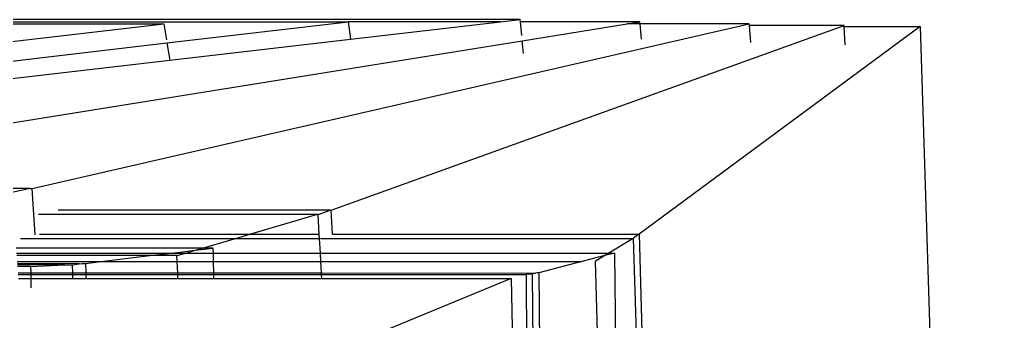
# Model space of a CAD drawing. Extents: x -24961 to 905641, y -154323 to 635957.
# Drawn here: x 395796.9 to 395831.89, y -131185.07 to -131174.27 of the extents above; entities that cross this region are included whole.
import ezdxf

# ---------------------------------------------------------------- set-up
doc = ezdxf.new("R2010")
doc.units = 0
doc.header["$LTSCALE"] = 1000
doc.header["$MEASUREMENT"] = 0

msp = doc.modelspace()

# ---------------------------------------------------------------- linework, layer by layer
for p, q in [((395814.795, -131174.268), (395791.162, -131174.268)), ((395791.162, -131174.35), (395808.646, -131174.35)), ((395802.168, -131175.104), (395808.646, -131174.35)), ((395808.646, -131174.35), (395808.728, -131174.974)), ((395814.096, -131174.35), (395808.646, -131174.35)), ((395808.728, -131174.974), (395814.096, -131174.35)), ((395814.096, -131174.35), (395814.795, -131174.268)), ((395814.803, -131174.35), (395814.795, -131174.268)), ((395819.074, -131174.35), (395814.803, -131174.35)), ((395814.851, -131174.835), (395814.803, -131174.35)), ((395818.617, -131174.423), (395819.074, -131174.35)), ((395819.081, -131174.423), (395819.074, -131174.35)), ((395784.391, -131174.423), (395802.06, -131174.423)), ((395795.418, -131175.198), (395802.06, -131174.423)), ((395797.348, -131180.309), (395822.982, -131174.423)), ((395802.06, -131174.423), (395802.15, -131174.988)), ((395808.043, -131181.086), (395826.374, -131174.481)), ((395814.87, -131175.024), (395818.617, -131174.423)), ((395819.081, -131174.423), (395818.617, -131174.423)), ((395829.092, -131174.519), (395819.051, -131181.944)), ((395822.982, -131174.423), (395819.081, -131174.423)), ((395819.134, -131174.974), (395819.081, -131174.423)), ((395822.987, -131174.481), (395822.982, -131174.423)), ((395826.374, -131174.481), (395822.987, -131174.481)), ((395823.036, -131175.089), (395822.987, -131174.481)), ((395826.376, -131174.519), (395826.374, -131174.481)), ((395826.376, -131174.519), (395829.092, -131174.519)), ((395826.414, -131175.172), (395826.376, -131174.519)), ((395829.092, -131174.519), (395831.887, -131264.693)), ((395786.612, -131179.572), (395814.87, -131175.024)), ((395802.267, -131175.725), (395808.728, -131174.974)), ((395814.916, -131175.48), (395814.87, -131175.024)), ((395795.541, -131175.876), (395802.168, -131175.104)), ((395802.168, -131175.104), (395802.267, -131175.725)), ((395795.653, -131176.492), (395802.267, -131175.725)), ((395797.274, -131180.309), (395786.666, -131180.309)), ((395797.274, -131180.309), (395796.619, -131180.459)), ((395797.274, -131180.309), (395797.348, -131180.309)), ((395797.455, -131181.968), (395797.348, -131180.309)), ((395807.519, -131181.24), (395797.582, -131181.24)), ((395808, -131181.086), (395798.284, -131181.086)), ((395805.128, -131181.944), (395807.519, -131181.24)), ((395807.571, -131181.24), (395807.519, -131181.24)), ((395807.571, -131181.24), (395808, -131181.086)), ((395807.612, -131181.944), (395807.571, -131181.24)), ((395808, -131181.086), (395808.043, -131181.086)), ((395808.084, -131181.938), (395808.043, -131181.086)), ((395797.61, -131181.944), (395805.128, -131181.944)), ((395804.619, -131182.094), (395805.128, -131181.944)), ((395805.128, -131181.944), (395807.612, -131181.944)), ((395807.621, -131182.094), (395807.612, -131181.944)), ((395808.084, -131181.938), (395819.051, -131181.944)), ((395818.941, -131182.013), (395818.83, -131182.094)), ((395819.051, -131181.944), (395818.941, -131182.013)), ((395819.051, -131181.944), (395820.228, -131227.181)), ((395796.935, -131182.094), (395804.619, -131182.094)), ((395803.434, -131182.443), (395804.619, -131182.094)), ((395804.619, -131182.094), (395807.621, -131182.094)), ((395807.652, -131182.618), (395807.621, -131182.094)), ((395807.661, -131182.094), (395818.83, -131182.094)), ((395818.83, -131182.094), (395817.963, -131182.618)), ((395818.83, -131182.094), (395820.228, -131227.181)), ((395803.434, -131182.443), (395796.779, -131182.443)), ((395796.793, -131182.618), (395802.345, -131182.618)), ((395801.553, -131182.712), (395796.801, -131182.712)), ((395799.809, -131182.918), (395801.553, -131182.712)), ((395801.553, -131182.712), (395802.345, -131182.618)), ((395802.523, -131182.712), (395801.553, -131182.712)), ((395802.345, -131182.618), (395803.172, -131182.52)), ((395802.345, -131182.618), (395802.84, -131182.618)), ((395802.523, -131182.712), (395802.84, -131182.618)), ((395802.532, -131182.918), (395802.523, -131182.712)), ((395802.84, -131182.618), (395803.172, -131182.52)), ((395802.84, -131182.618), (395803.829, -131182.618)), ((395803.172, -131182.52), (395803.434, -131182.443)), ((395803.172, -131182.52), (395803.826, -131182.443)), ((395803.826, -131182.443), (395803.434, -131182.443)), ((395803.829, -131182.618), (395803.826, -131182.443)), ((395803.835, -131182.918), (395803.829, -131182.618)), ((395803.829, -131182.618), (395807.652, -131182.618)), ((395807.67, -131182.918), (395807.652, -131182.618)), ((395807.652, -131182.618), (395817.963, -131182.618)), ((395817.821, -131182.706), (395816.997, -131182.918)), ((395817.821, -131182.706), (395817.479, -131182.918)), ((395817.963, -131182.618), (395817.821, -131182.706)), ((395818.164, -131182.618), (395817.821, -131182.706)), ((395817.963, -131182.618), (395818.164, -131182.618)), ((395818.164, -131182.618), (395818.655, -131228.155)), ((395796.818, -131182.918), (395799.809, -131182.918)), ((395799.034, -131183.009), (395796.824, -131182.997)), ((395798.502, -131183.038), (395796.827, -131183.038)), ((395797.308, -131183.102), (395796.832, -131183.102)), ((395797.308, -131183.102), (395798.502, -131183.038)), ((395797.31, -131183.327), (395797.308, -131183.102)), ((395798.502, -131183.038), (395798.793, -131183.038)), ((395798.793, -131183.038), (395799.034, -131183.009)), ((395798.799, -131183.327), (395798.793, -131183.038)), ((395799.034, -131183.009), (395799.143, -131182.997)), ((395799.143, -131182.997), (395799.275, -131182.997)), ((395799.275, -131182.997), (395799.809, -131182.918)), ((395799.278, -131183.327), (395799.275, -131182.997)), ((395799.809, -131182.918), (395802.532, -131182.918)), ((395802.552, -131183.327), (395802.532, -131182.918)), ((395802.532, -131182.918), (395803.835, -131182.918)), ((395803.843, -131183.327), (395803.835, -131182.918)), ((395803.835, -131182.918), (395807.67, -131182.918)), ((395807.694, -131183.327), (395807.67, -131182.918)), ((395807.67, -131182.918), (395816.997, -131182.918)), ((395816.997, -131182.918), (395815.466, -131183.327)), ((395817.479, -131182.918), (395818.655, -131228.155)), ((395796.851, -131183.327), (395797.31, -131183.327)), ((395796.855, -131183.385), (395797.311, -131183.385)), ((395797.311, -131183.385), (395797.31, -131183.327)), ((395797.31, -131183.327), (395798.799, -131183.327)), ((395797.312, -131183.529), (395797.311, -131183.385)), ((395797.311, -131183.385), (395798.8, -131183.385)), ((395798.8, -131183.385), (395798.799, -131183.327)), ((395798.799, -131183.327), (395799.278, -131183.327)), ((395798.803, -131183.529), (395798.8, -131183.385)), ((395798.8, -131183.385), (395799.278, -131183.385)), ((395799.278, -131183.385), (395799.278, -131183.327)), ((395799.278, -131183.327), (395802.552, -131183.327)), ((395799.28, -131183.529), (395799.278, -131183.385)), ((395799.278, -131183.385), (395802.555, -131183.385)), ((395802.555, -131183.385), (395802.552, -131183.327)), ((395802.552, -131183.327), (395803.843, -131183.327)), ((395802.562, -131183.529), (395802.555, -131183.385)), ((395802.555, -131183.385), (395803.844, -131183.385)), ((395803.844, -131183.385), (395803.843, -131183.327)), ((395803.843, -131183.327), (395807.694, -131183.327)), ((395803.847, -131183.529), (395803.844, -131183.385)), ((395803.844, -131183.385), (395807.697, -131183.385)), ((395807.697, -131183.385), (395807.694, -131183.327)), ((395807.694, -131183.327), (395815.344, -131183.342)), ((395807.706, -131183.529), (395807.697, -131183.385)), ((395807.697, -131183.385), (395815.011, -131183.385)), ((395815.098, -131183.374), (395815.011, -131183.385)), ((395815.011, -131183.385), (395815.252, -131228.107)), ((395815.221, -131183.374), (395815.098, -131183.374)), ((395815.344, -131183.342), (395815.221, -131183.374)), ((395815.221, -131183.374), (395815.712, -131228.911)), ((395815.405, -131183.327), (395815.344, -131183.342)), ((395815.466, -131183.327), (395815.405, -131183.327)), ((395815.466, -131183.327), (395815.712, -131228.911)), ((395796.867, -131183.529), (395797.312, -131183.529)), ((395797.315, -131183.864), (395797.312, -131183.529)), ((395797.312, -131183.529), (395798.803, -131183.529)), ((395798.803, -131183.559), (395798.803, -131183.529)), ((395798.803, -131183.529), (395799.28, -131183.529)), ((395799.28, -131183.529), (395802.562, -131183.529)), ((395802.562, -131183.529), (395803.847, -131183.529)), ((395803.847, -131183.529), (395807.706, -131183.529)), ((395807.706, -131183.529), (395814.476, -131183.529)), ((395814.476, -131183.529), (395808.525, -131185.979)), ((395814.476, -131183.529), (395815.252, -131228.107))]:
    msp.add_line(p, q)

doc.saveas('drawing.dxf')
